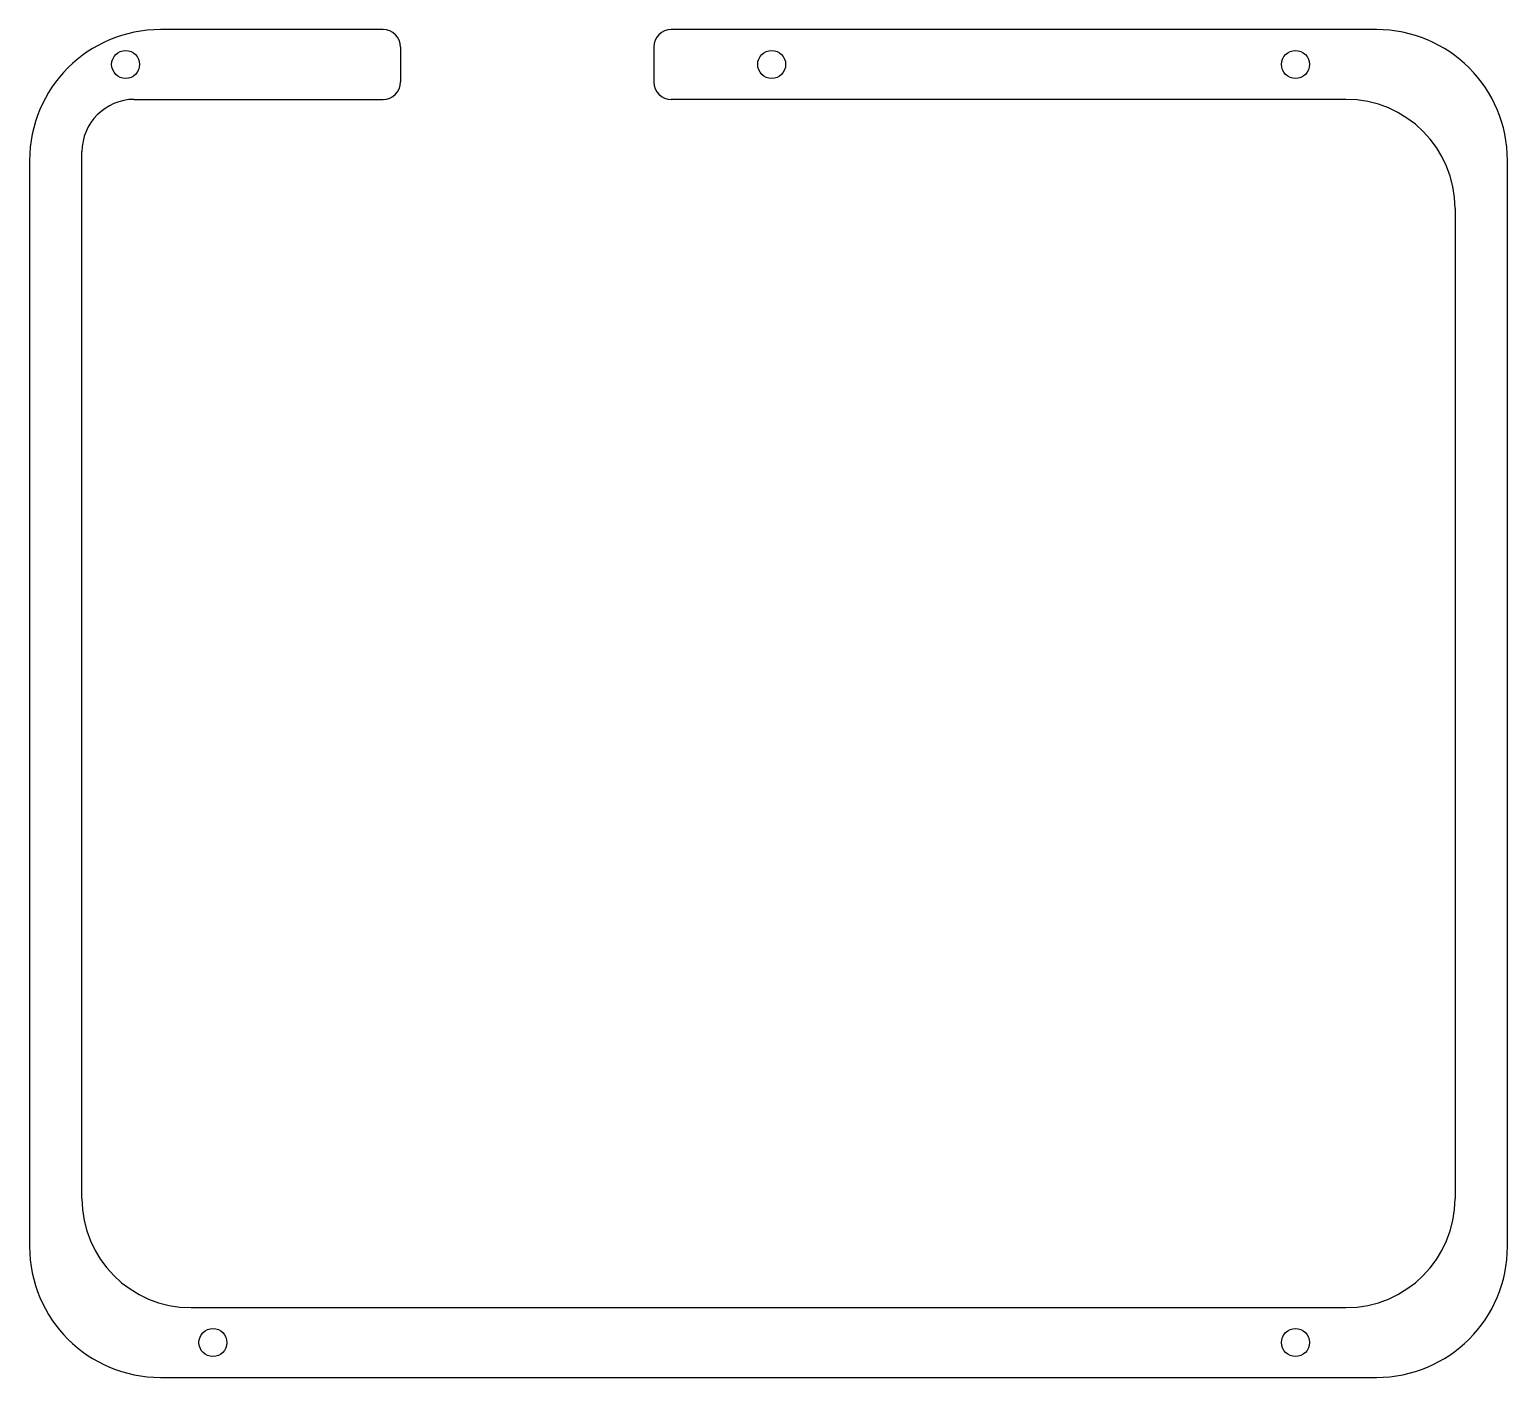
# Model space of a CAD drawing. Header units: inches. Extents: x 0 to 169, y 0 to 154.
import ezdxf

# ---------------------------------------------------------------- set-up
doc = ezdxf.new("R2010")
doc.units = ezdxf.units.IN
doc.header["$MEASUREMENT"] = 0

msp = doc.modelspace()

# ---------------------------------------------------------------- linework, layer by layer
at = {"color": 1}
for p, q in [((40.5, 154.4), (15, 154.4)), ((154.28, 154.4), (73.5, 154.4)), ((42.5, 152.4), (42.5, 148.4)), ((71.5, 152.4), (71.5, 148.4)), ((12, 146.4), (40.5, 146.4)), ((12, 146.4), (12.75, 146.4)), ((150.78, 146.4), (73.5, 146.4)), ((0, 139.4), (0, 15)), ((6, 20.5), (6, 140.4)), ((169.28, 15), (169.28, 139.4)), ((163.28, 133.9), (163.28, 20.5)), ((18.5, 8), (150.78, 8)), ((15, 0), (154.28, 0))]:
    msp.add_line(p, q, dxfattribs=at)
for centre in [(11, 150.4), (85, 150.4), (145, 150.4), (21, 4), (145, 4)]:
    msp.add_circle(centre, 1.6, dxfattribs=at)
for centre, radius, start, end in [((15, 139.4), 15, 90, 180), ((40.5, 152.4), 2, 0, 90), ((73.5, 152.4), 2, 90, 180), ((154.28, 139.4), 15, 0, 90), ((40.5, 148.4), 2, 270, 0), ((73.5, 148.4), 2, 180, 270), ((12, 140.4), 6, 90, 180), ((150.78, 133.9), 12.5, 360, 90), ((18.5, 20.5), 12.5, 180, 270), ((150.78, 20.5), 12.5, 270, 360), ((15, 15), 15, 180, 270), ((154.28, 15), 15, 270, 0)]:
    msp.add_arc(centre, radius, start, end, dxfattribs=at)

doc.saveas('drawing.dxf')
